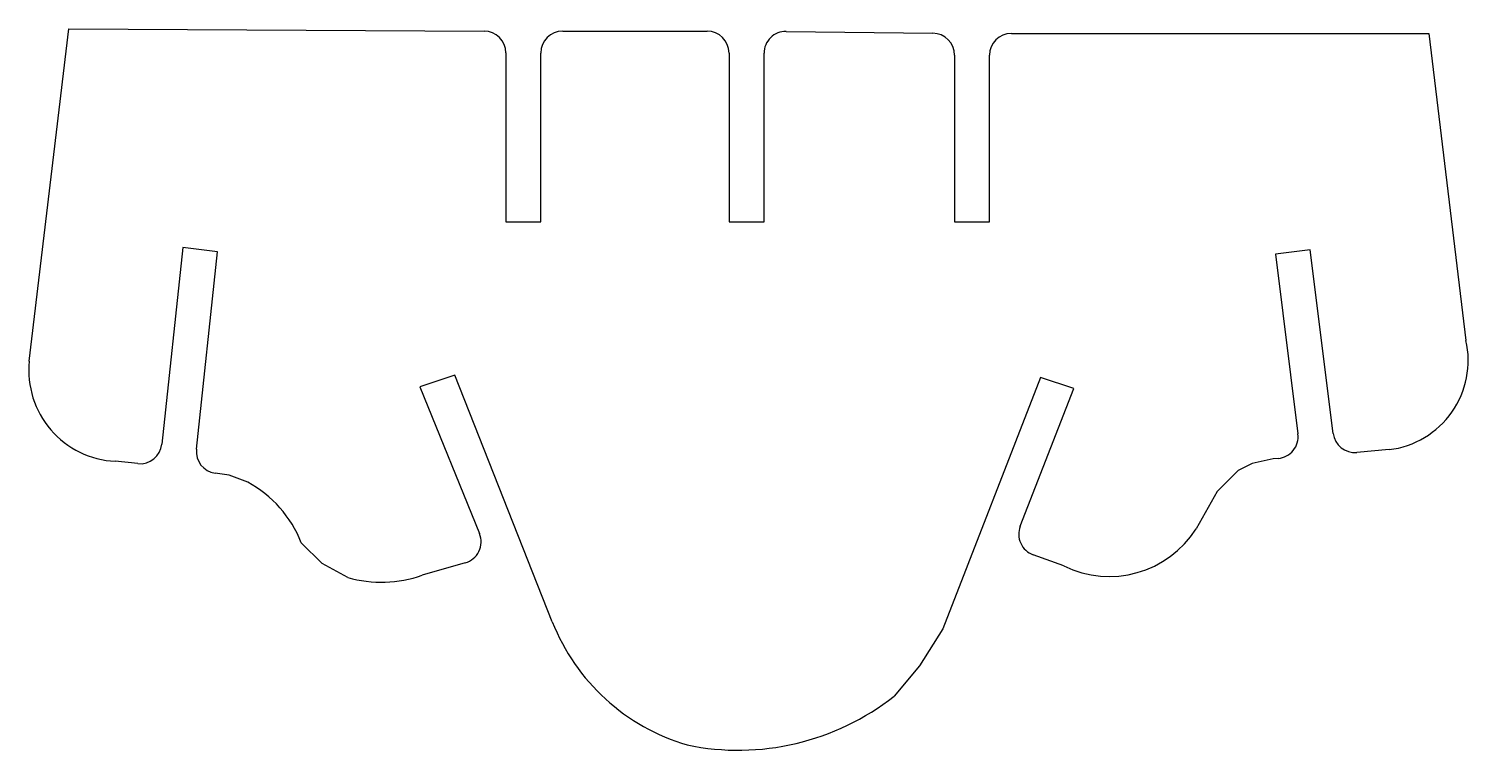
# Model space of a CAD drawing. Extents: x 0 to 65.8, y 0 to 33.
import ezdxf

# ---------------------------------------------------------------- set-up
doc = ezdxf.new("R2010")
doc.units = 0
doc.layers.add('WHITE', color=7, linetype='CONTINUOUS')

msp = doc.modelspace()

# ---------------------------------------------------------------- linework, layer by layer
at = {"layer": 'WHITE', "linetype": 'CONTINUOUS'}
for p, q in [((0.020914, 17.770591), (1.827164, 32.964341)), ((1.827164, 32.964341), (20.807483, 32.863382)), ((24.402164, 32.858091), (31.002164, 32.858091)), ((34.614509, 32.846828), (41.320759, 32.764034)), ((44.908414, 32.751841), (63.983414, 32.751841)), ((63.983414, 32.751841), (65.683414, 18.726841)), ((21.802164, 31.863396), (21.802164, 24.145591)), ((23.402164, 24.145591), (23.402164, 31.858091)), ((32.002164, 31.858091), (32.002164, 24.145591)), ((33.602164, 24.145591), (33.602164, 31.846904)), ((42.308414, 31.764111), (42.308414, 24.145591)), ((43.908414, 24.145591), (43.908414, 31.751841)), ((21.802164, 24.145591), (23.402164, 24.145591)), ((32.002164, 24.145591), (33.602164, 24.145591)), ((42.308414, 24.145591), (43.908414, 24.145591)), ((7.033414, 22.976841), (6.076583, 13.982629)), ((8.621327, 22.778352), (7.033414, 22.976841)), ((7.66109, 13.752128), (8.621327, 22.778352)), ((58.564664, 22.870591), (56.97702, 22.672135)), ((56.97702, 22.672135), (58.004825, 14.449693)), ((59.61396, 14.476228), (58.564664, 22.870591)), ((19.464664, 17.133091), (17.870914, 16.601841)), ((23.927164, 5.870591), (19.464664, 17.133091)), ((17.870914, 16.601841), (20.599593, 9.897195)), ((46.239664, 17.026841), (41.777164, 5.551841)), ((45.313675, 10.231277), (47.759392, 16.520265)), ((47.759392, 16.520265), (46.239664, 17.026841)), ((4.977509, 13.09391), (3.952164, 13.201841)), ((56.864664, 13.308091), (55.908414, 13.095591)), ((57.103083, 13.329765), (56.864664, 13.308091)), ((62.177164, 13.733091), (60.692867, 13.604022)), ((9.158414, 12.564341), (8.514058, 12.656392)), ((10.008414, 12.245591), (9.158414, 12.564341)), ((55.270914, 12.776841), (54.314664, 11.820591)), ((55.908414, 13.095591), (55.270914, 12.776841)), ((54.314664, 11.820591), (53.358414, 10.120591)), ((13.408414, 8.526841), (12.452164, 9.483091)), ((19.948085, 8.558711), (17.977164, 7.995591)), ((47.302164, 8.420591), (45.903936, 8.929038)), ((14.577164, 7.889341), (13.408414, 8.526841)), ((41.777164, 5.551841), (40.714664, 3.851841)), ((40.714664, 3.851841), (39.545914, 2.470591))]:
    msp.add_line(p, q, dxfattribs=at)
for centre, radius, start, end in [((20.802164, 31.863396), 1, 0, 89.695238), ((24.402164, 31.858091), 1, 90, 180), ((31.002164, 31.858091), 1, 0, 90), ((34.602164, 31.846904), 1, 89.292681, 180), ((41.308414, 31.764111), 1, 0, 89.292681), ((44.908414, 31.751841), 1, 90, 180), ((61.675682, 17.812988), 4.110601, -82.992618, 12.845109), ((4.157334, 17.35411), 4.157334, 174.250468, 267.171226), ((60.606237, 14.600262), 1, -172.874984, -85.030259), ((5.082194, 14.088415), 1, -96.009006, -6.072456), ((57.012547, 14.325659), 1, -84.805571, 7.125016), ((8.655479, 13.646341), 1, 173.927544, 261.869898), ((7.42698, 7.499875), 5.402372, 21.536936, 61.456001), ((19.673364, 9.520235), 1, -74.054604, 22.145504), ((46.245679, 9.868831), 1, 158.749495, 250.016893), ((49.379647, 12.657253), 4.718606, -116.121414, -32.519538), ((16.109445, 13.30949), 5.632575, -105.785639, -70.63454), ((32.767378, 9.357228), 9.502947, -158.475404, -106.366299), ((32.423772, 11.501041), 11.501041, -101.709374, -51.737832)]:
    msp.add_arc(centre, radius, start, end, dxfattribs=at)

doc.saveas('drawing.dxf')
